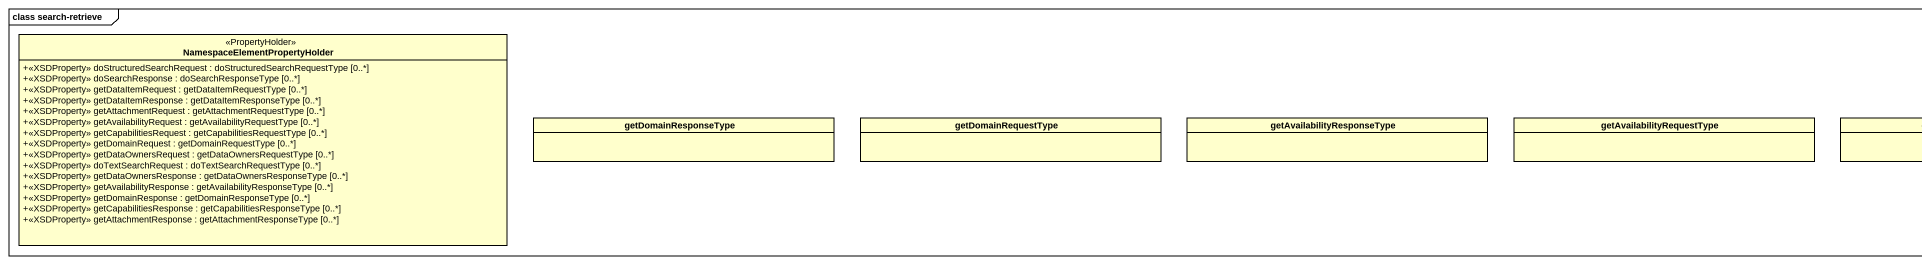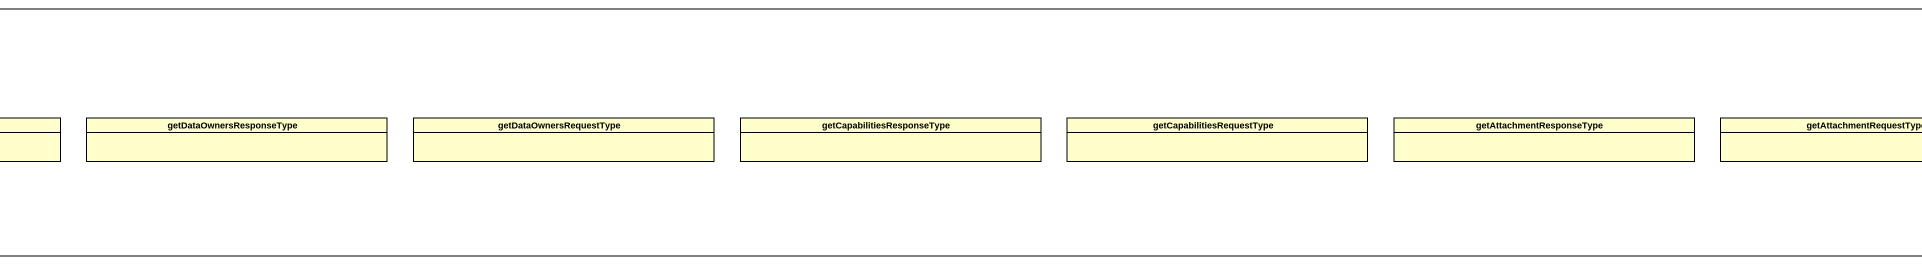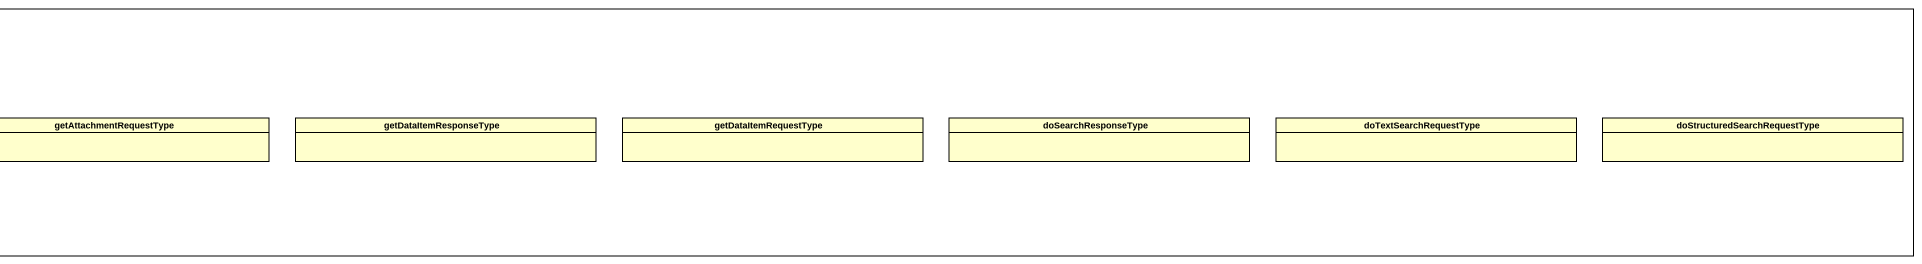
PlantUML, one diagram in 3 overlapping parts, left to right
@startuml
mainframe class search-retrieve
hide circle
hide empty members
skinparam classAttributeIconSize 0
class "NamespaceElementPropertyHolder" as NamespaceElementPropertyHold <<PropertyHolder>> {
  +<<XSDProperty>> doStructuredSearchRequest : doStructuredSearchRequestType [0..*]
  +<<XSDProperty>> doSearchResponse : doSearchResponseType [0..*]
  +<<XSDProperty>> getDataItemRequest : getDataItemRequestType [0..*]
  +<<XSDProperty>> getDataItemResponse : getDataItemResponseType [0..*]
  +<<XSDProperty>> getAttachmentRequest : getAttachmentRequestType [0..*]
  +<<XSDProperty>> getAvailabilityRequest : getAvailabilityRequestType [0..*]
  +<<XSDProperty>> getCapabilitiesRequest : getCapabilitiesRequestType [0..*]
  +<<XSDProperty>> getDomainRequest : getDomainRequestType [0..*]
  +<<XSDProperty>> getDataOwnersRequest : getDataOwnersRequestType [0..*]
  +<<XSDProperty>> doTextSearchRequest : doTextSearchRequestType [0..*]
  +<<XSDProperty>> getDataOwnersResponse : getDataOwnersResponseType [0..*]
  +<<XSDProperty>> getAvailabilityResponse : getAvailabilityResponseType [0..*]
  +<<XSDProperty>> getDomainResponse : getDomainResponseType [0..*]
  +<<XSDProperty>> getCapabilitiesResponse : getCapabilitiesResponseType [0..*]
  +<<XSDProperty>> getAttachmentResponse : getAttachmentResponseType [0..*]
}
class getDomainResponseType
class getDomainRequestType
class getAvailabilityResponseType
class getAvailabilityRequestType
class getDataOwnersResponseType
class getDataOwnersRequestType
class getCapabilitiesResponseType
class getCapabilitiesRequestType
class getAttachmentResponseType
class getAttachmentRequestType
class getDataItemResponseType
class getDataItemRequestType
class doSearchResponseType
class doTextSearchRequestType
class "doStructuredSearchRequestType" as doStructuredSearchRequestTyp
@enduml
